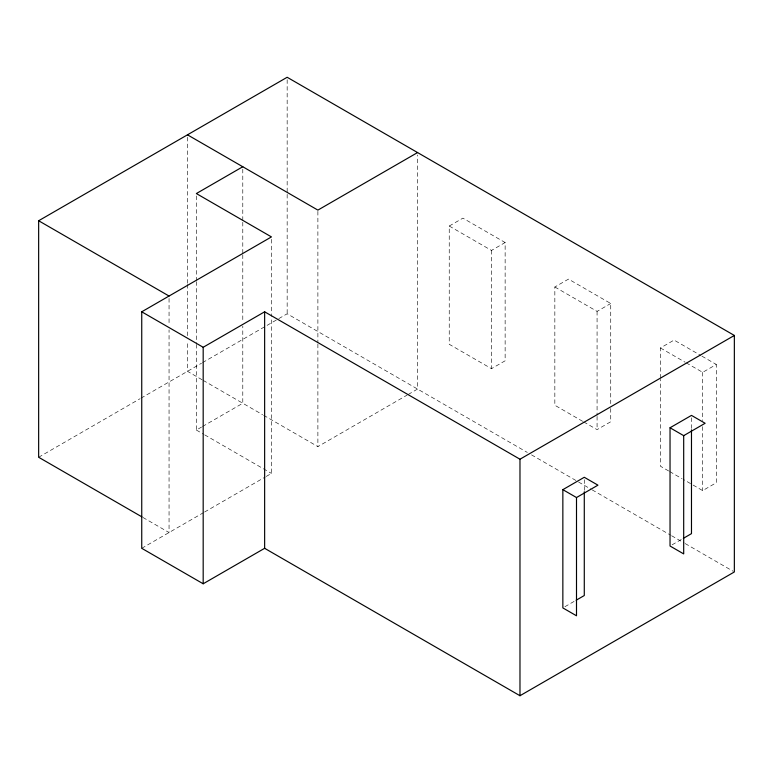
<?xml version="1.0" encoding="UTF-8"?>
<svg xmlns="http://www.w3.org/2000/svg" width="773" height="773" viewBox="0 0 773 773"><rect width="100%" height="100%" fill="white"/><g stroke="black" fill="none" stroke-linecap="round" stroke-linejoin="round"><path stroke-width="0.58" stroke-dasharray="3.87 2.9" d="M38.65 457.258L139.932 398.781M140.976 398.172L201.54 363.213M202.584 362.605L287.16 313.78L527.341 452.447M449.239 226.035L462.901 218.15L505.136 242.538L505.136 360.788L491.483 368.673L449.239 344.285L449.239 226.035L491.483 250.423L505.136 242.538M196.361 344.381L196.361 430.059L201.521 427.083M202.555 426.483L242.79 403.255L242.79 326.032M582.649 421.314L554.84 405.255L554.84 286.996L568.493 279.111L610.728 303.499L610.728 403.651M141.739 548.308L203.541 512.634M204.584 512.026L265.187 477.038M266.231 476.429L271.458 473.414L271.458 317.761M263.651 415.294L317.887 446.61L407.178 395.061M408.221 394.462L417.565 389.061L417.565 154.977M554.84 286.996L597.075 311.384L610.728 303.499M660.432 378.132L660.432 347.966L674.085 340.081L700.869 355.541M583.683 421.903L597.075 429.633L610.728 421.749L610.728 408.482M686.192 362.837L702.667 372.344L716.329 364.469L716.329 482.719L702.667 490.604L683.1 479.299M564.889 606.728L575.102 600.834M672.075 544.839L682.288 538.945M701.903 356.14L716.329 364.469M660.432 347.966L685.158 362.237M668.674 470.97L660.432 466.216L660.432 379.34M669.708 471.569L682.066 478.709M531.524 454.862L577.528 481.415M578.571 482.023L591.113 489.261M592.166 489.869L670.577 535.138M671.621 535.737L684.163 542.984M685.216 543.593L733.306 571.353M202.091 379.756L187.481 371.33L187.481 341.164M203.135 380.364L262.607 414.695M196.361 430.059L203.666 434.271M204.7 434.87L271.458 473.414M142.966 517.485L169.055 532.539L169.055 329.82M702.667 372.344L702.667 420.618M702.667 426.648L702.667 490.604M691.477 417.807L691.477 428.667M597.075 311.384L597.075 415.159M597.075 416.367L597.075 429.633M584.282 479.685L584.282 490.546M491.483 250.423L491.483 368.673M317.887 211.319L317.887 342.835M317.887 344.043L317.887 446.61M287.16 79.687L287.16 193.115M287.16 194.323L287.16 313.78M271.458 239.321L271.458 316.553M242.79 169.161L242.79 221.049M242.79 222.257L242.79 253.631M242.79 254.839L242.79 321.201M196.361 195.965L196.361 280.435M196.361 281.643L196.361 343.173M187.481 137.236L187.481 283.237M187.481 284.445L187.481 336.332M169.055 298.446L169.055 324.998"/><path stroke-width="1.16" d="M141.932 516.886L38.65 457.258L38.65 220.749L287.16 77.271L734.35 335.453L734.35 571.962L519.978 695.729L264.637 548.308L203.183 583.779L141.739 548.308L141.739 311.799L271.458 236.915L196.361 193.55L242.79 166.746M417.565 152.561L317.887 210.111L187.481 134.821M141.739 311.799L203.183 347.28L264.637 311.799L519.978 459.22L734.35 335.453M562.85 489.657L584.282 477.279L597.944 485.164L576.503 497.541L562.85 489.657L562.85 607.907L576.503 615.791L576.503 497.541M670.036 427.769L691.477 415.391L705.131 423.275L683.69 435.653L670.036 427.769L670.036 546.018L683.69 553.903L683.69 435.653M576.117 600.244L584.282 595.529L584.282 491.754M683.313 538.356L691.477 533.641L691.477 429.875M38.65 220.749L169.055 296.04M519.978 459.22L519.978 695.729M264.637 311.799L264.637 548.308M203.183 347.28L203.183 583.779"/></g></svg>
